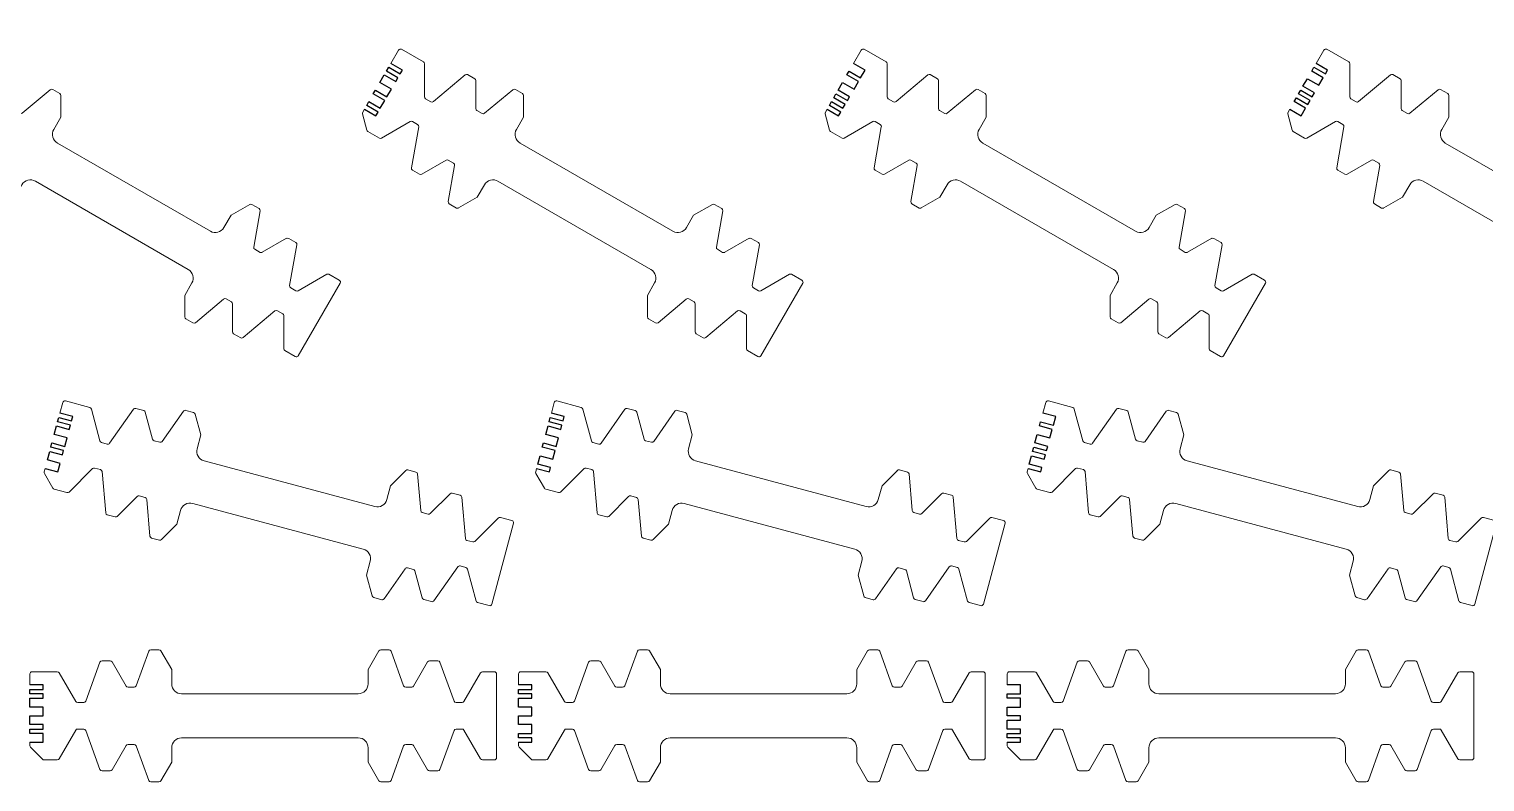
# Model space of a CAD drawing. Header units: millimetres. Extents: x -10 to 1112, y -3314 to 0.
# Drawn here: x 554.2 to 884.6, y -609.5 to -438.5 of the extents above; entities that cross this region are included whole.
import ezdxf

# ---------------------------------------------------------------- set-up
doc = ezdxf.new("R2010")
doc.units = ezdxf.units.MM
doc.layers.get('0').update_dxf_attribs({"lineweight": 25, "true_color": 0xffffff})
for name, color, linetype, lineweight, true_color in [('High_Quality', 5, 'Continuous', 25, 0x0000ff), ('Medium_Quality', 4, 'Continuous', 25, 0x00ffff), ('Normal_Quality', 3, 'Continuous', 25, 0x00ff00)]:
    doc.layers.add(name, color=color, linetype=linetype, lineweight=lineweight, true_color=true_color)

# ---------------------------------------------------------------- blocks, each defined once
blk = doc.blocks.new('CTLG_UTUT_45')
at = {"layer": 'High_Quality'}
for p, q in [((0, 0), (0, -3)), ((2, -3), (2, 0)), ((2, 0), (3, 0)), ((3, 0), (3, -3)), ((4, -3), (4, 0)), ((4, 0), (5, 0)), ((5, 0), (5, -3)), ((7, -3), (7, 0)), ((7, 0), (9, 0)), ((9, 0), (9, -3)), ((10, -3), (10, 0)), ((10, 0), (11, 0)), ((11, 0), (11, -3)), ((12, -3), (12, 0)), ((0, -3), (2, -3)), ((3, -3), (4, -3)), ((5, -3), (7, -3)), ((9, -3), (10, -3)), ((11, -3), (12, -3))]:
    blk.add_line(p, q, dxfattribs=at)
at = {"layer": 'High_Quality', "color": 5, "linetype": 'Continuous', "lineweight": 13, "true_color": 0x0000ff}
for p, q in [((1, -34.41), (0.99, -74.48)), ((11, -34.41), (11.01, -74.48))]:
    blk.add_line(p, q, dxfattribs=at)
for centre, start, end in [((-1.25, -34.41), 359.9865, 90), ((13.25, -34.41), 90, 180.0135), ((-1.26, -74.48), 270, 359.9865), ((13.26, -74.48), 180.0135, 270)]:
    blk.add_arc(centre, 2.25, start, end, dxfattribs=at)
at = {"layer": 'Medium_Quality', "color": 4, "linetype": 'Continuous', "lineweight": 13, "true_color": 0x00ffff}
for p, q in [((-3.75, -6.64), (2.75, -10.4)), ((15.75, -6.64), (9.25, -10.4)), ((-6.25, -18.64), (-0.75, -21.82)), ((18.25, -18.64), (12.75, -21.82)), ((-8.75, -29.7), (-4.5, -32.16)), ((20.75, -29.7), (16.5, -32.16)), ((-4.5, -32.16), (-1.25, -32.16)), ((16.5, -32.16), (13.25, -32.16)), ((-8.75, -79.19), (-4.5, -76.73)), ((-4.5, -76.73), (-1.26, -76.73)), ((16.5, -76.73), (13.26, -76.73)), ((20.75, -79.19), (16.5, -76.73)), ((-6.25, -90.24), (-0.75, -87.07)), ((18.25, -90.24), (12.75, -87.07)), ((-3.75, -102.24), (2.75, -98.49)), ((15.75, -102.24), (9.25, -98.49))]:
    blk.add_line(p, q, dxfattribs=at)
at = {"layer": 'Normal_Quality', "color": 3, "lineweight": 13, "true_color": 0x00ff00}
for p, q in [((12, 0), (15.5, 0)), ((-3.85, -2.85), (-1.15, -0.15)), ((-0.79, 0), (0, 0))]:
    blk.add_line(p, q, dxfattribs=at)
at = {"layer": 'Normal_Quality', "color": 3, "linetype": 'Continuous', "lineweight": 13, "true_color": 0x00ff00}
for p, q in [((-4, -3.21), (-4, -6.21)), ((16, -0.5), (16, -6.21)), ((2.67, -12.66), (-6.17, -15.88)), ((3, -10.83), (3, -12.19)), ((9, -10.83), (9, -12.19)), ((9.33, -12.66), (18.17, -15.88)), ((-6.5, -16.35), (-6.5, -18.21)), ((18.5, -16.35), (18.5, -18.21)), ((-0.5, -22.25), (-0.5, -23.61)), ((12.5, -22.25), (12.5, -23.61)), ((-0.83, -24.08), (-8.67, -26.94)), ((12.83, -24.08), (20.67, -26.94)), ((-9, -27.41), (-9, -29.27)), ((21, -27.41), (21, -29.27)), ((-9, -81.48), (-9, -79.62)), ((-0.83, -84.8), (-8.67, -81.95)), ((12.83, -84.8), (20.67, -81.95)), ((21, -81.48), (21, -79.62)), ((-0.5, -86.64), (-0.5, -85.27)), ((12.5, -86.64), (12.5, -85.27)), ((-6.5, -92.54), (-6.5, -90.68)), ((18.5, -92.54), (18.5, -90.68)), ((2.67, -96.23), (-6.17, -93.01)), ((9.33, -96.23), (18.17, -93.01)), ((3, -98.06), (3, -96.7)), ((9, -98.06), (9, -96.7)), ((-4, -105.39), (-4, -102.68)), ((16, -105.39), (16, -102.68)), ((15.5, -105.89), (-3.5, -105.89))]:
    blk.add_line(p, q, dxfattribs=at)
at = {"layer": 'Normal_Quality', "color": 3, "lineweight": 13, "true_color": 0x00ff00}
for centre, start, end in [((-3.5, -3.21), 135, 180), ((-0.79, -0.5), 90, 135), ((15.5, -0.5), 0, 90)]:
    blk.add_arc(centre, 0.5, start, end, dxfattribs=at)
at = {"layer": 'Normal_Quality', "color": 3, "linetype": 'Continuous', "lineweight": 13, "true_color": 0x00ff00}
for centre, start, end in [((-3.5, -6.21), 180, 240), ((15.5, -6.21), 300, 0), ((2.5, -12.19), 290, 0), ((2.5, -10.83), 0, 60), ((9.5, -10.83), 120, 180), ((9.5, -12.19), 180, 250), ((-6, -16.35), 110, 180), ((18, -16.35), 0, 70), ((-6, -18.21), 180, 240), ((18, -18.21), 300, 0), ((-1, -22.25), 0, 60), ((13, -22.25), 120, 180), ((-1, -23.61), 290, 0), ((13, -23.61), 180, 250), ((-8.5, -27.41), 110, 180), ((-8.5, -29.27), 180, 240), ((20.5, -27.41), 0, 70), ((20.5, -29.27), 300, 0), ((-8.5, -79.62), 120, 180), ((20.5, -79.62), 0, 60), ((-8.5, -81.48), 180, 250), ((20.5, -81.48), 290, 0), ((-1, -85.27), 0, 70), ((13, -85.27), 110, 180), ((-1, -86.64), 300, 0), ((13, -86.64), 180, 240), ((-6, -90.68), 120, 180), ((18, -90.68), 0, 60), ((-6, -92.54), 180, 250), ((18, -92.54), 290, 0), ((2.5, -96.7), 0, 70), ((2.5, -98.06), 300, 0), ((9.5, -96.7), 110, 180), ((9.5, -98.06), 180, 240), ((-3.5, -102.68), 120, 180), ((15.5, -102.68), 0, 60), ((-3.5, -105.39), 180, 270), ((15.5, -105.39), 270, 0)]:
    blk.add_arc(centre, 0.5, start, end, dxfattribs=at)
blk = doc.blocks.new('CTLG_UTUT_46')
at = {"layer": 'High_Quality'}
for p, q in [((0, 0), (0, -3)), ((1, -3), (1, 0)), ((1, 0), (2, 0)), ((2, 0), (2, -3)), ((4, -3), (4, 0)), ((4, 0), (5, 0)), ((5, 0), (5, -3)), ((7, -3), (7, 0)), ((7, 0), (9, 0)), ((9, 0), (9, -3)), ((10, -3), (10, 0)), ((10, 0), (11, 0)), ((11, 0), (11, -3)), ((12, -3), (12, 0)), ((0, -3), (1, -3)), ((2, -3), (4, -3)), ((5, -3), (7, -3)), ((9, -3), (10, -3)), ((11, -3), (12, -3))]:
    blk.add_line(p, q, dxfattribs=at)
at = {"layer": 'High_Quality', "color": 5, "linetype": 'Continuous', "lineweight": 13, "true_color": 0x0000ff}
for p, q in [((1, -34.41), (0.99, -74.48)), ((11, -34.41), (11.01, -74.48))]:
    blk.add_line(p, q, dxfattribs=at)
for centre, start, end in [((-1.25, -34.41), 359.9865, 90), ((13.25, -34.41), 90, 180.0135), ((-1.26, -74.48), 270, 359.9865), ((13.26, -74.48), 180.0135, 270)]:
    blk.add_arc(centre, 2.25, start, end, dxfattribs=at)
at = {"layer": 'Medium_Quality', "color": 4, "linetype": 'Continuous', "lineweight": 13, "true_color": 0x00ffff}
for p, q in [((-3.75, -6.64), (2.75, -10.4)), ((15.75, -6.64), (9.25, -10.4)), ((-6.25, -18.64), (-0.75, -21.82)), ((18.25, -18.64), (12.75, -21.82)), ((-8.75, -29.7), (-4.5, -32.16)), ((20.75, -29.7), (16.5, -32.16)), ((-4.5, -32.16), (-1.25, -32.16)), ((16.5, -32.16), (13.25, -32.16)), ((-8.75, -79.19), (-4.5, -76.73)), ((-4.5, -76.73), (-1.26, -76.73)), ((16.5, -76.73), (13.26, -76.73)), ((20.75, -79.19), (16.5, -76.73)), ((-6.25, -90.24), (-0.75, -87.07)), ((18.25, -90.24), (12.75, -87.07)), ((-3.75, -102.24), (2.75, -98.49)), ((15.75, -102.24), (9.25, -98.49))]:
    blk.add_line(p, q, dxfattribs=at)
at = {"layer": 'Normal_Quality', "color": 3, "lineweight": 13, "true_color": 0x00ff00}
for p, q in [((12, 0), (15.5, 0)), ((-3.85, -2.85), (-1.15, -0.15)), ((-0.79, 0), (0, 0))]:
    blk.add_line(p, q, dxfattribs=at)
at = {"layer": 'Normal_Quality', "color": 3, "linetype": 'Continuous', "lineweight": 13, "true_color": 0x00ff00}
for p, q in [((-4, -3.21), (-4, -6.21)), ((16, -0.5), (16, -6.21)), ((2.67, -12.66), (-6.17, -15.88)), ((3, -10.83), (3, -12.19)), ((9, -10.83), (9, -12.19)), ((9.33, -12.66), (18.17, -15.88)), ((-6.5, -16.35), (-6.5, -18.21)), ((18.5, -16.35), (18.5, -18.21)), ((-0.5, -22.25), (-0.5, -23.61)), ((12.5, -22.25), (12.5, -23.61)), ((-0.83, -24.08), (-8.67, -26.94)), ((12.83, -24.08), (20.67, -26.94)), ((-9, -27.41), (-9, -29.27)), ((21, -27.41), (21, -29.27)), ((-9, -81.48), (-9, -79.62)), ((-0.83, -84.8), (-8.67, -81.95)), ((12.83, -84.8), (20.67, -81.95)), ((21, -81.48), (21, -79.62)), ((-0.5, -86.64), (-0.5, -85.27)), ((12.5, -86.64), (12.5, -85.27)), ((-6.5, -92.54), (-6.5, -90.68)), ((18.5, -92.54), (18.5, -90.68)), ((2.67, -96.23), (-6.17, -93.01)), ((9.33, -96.23), (18.17, -93.01)), ((3, -98.06), (3, -96.7)), ((9, -98.06), (9, -96.7)), ((-4, -105.39), (-4, -102.68)), ((16, -105.39), (16, -102.68)), ((15.5, -105.89), (-3.5, -105.89))]:
    blk.add_line(p, q, dxfattribs=at)
at = {"layer": 'Normal_Quality', "color": 3, "lineweight": 13, "true_color": 0x00ff00}
for centre, start, end in [((-3.5, -3.21), 135, 180), ((-0.79, -0.5), 90, 135), ((15.5, -0.5), 0, 90)]:
    blk.add_arc(centre, 0.5, start, end, dxfattribs=at)
at = {"layer": 'Normal_Quality', "color": 3, "linetype": 'Continuous', "lineweight": 13, "true_color": 0x00ff00}
for centre, start, end in [((-3.5, -6.21), 180, 240), ((15.5, -6.21), 300, 0), ((2.5, -12.19), 290, 0), ((2.5, -10.83), 0, 60), ((9.5, -10.83), 120, 180), ((9.5, -12.19), 180, 250), ((-6, -16.35), 110, 180), ((18, -16.35), 0, 70), ((-6, -18.21), 180, 240), ((18, -18.21), 300, 0), ((-1, -22.25), 0, 60), ((13, -22.25), 120, 180), ((-1, -23.61), 290, 0), ((13, -23.61), 180, 250), ((-8.5, -27.41), 110, 180), ((-8.5, -29.27), 180, 240), ((20.5, -27.41), 0, 70), ((20.5, -29.27), 300, 0), ((-8.5, -79.62), 120, 180), ((20.5, -79.62), 0, 60), ((-8.5, -81.48), 180, 250), ((20.5, -81.48), 290, 0), ((-1, -85.27), 0, 70), ((13, -85.27), 110, 180), ((-1, -86.64), 300, 0), ((13, -86.64), 180, 240), ((-6, -90.68), 120, 180), ((18, -90.68), 0, 60), ((-6, -92.54), 180, 250), ((18, -92.54), 290, 0), ((2.5, -96.7), 0, 70), ((2.5, -98.06), 300, 0), ((9.5, -96.7), 110, 180), ((9.5, -98.06), 180, 240), ((-3.5, -102.68), 120, 180), ((15.5, -102.68), 0, 60), ((-3.5, -105.39), 180, 270), ((15.5, -105.39), 270, 0)]:
    blk.add_arc(centre, 0.5, start, end, dxfattribs=at)
blk = doc.blocks.new('CTLG_UTUT_47')
at = {"layer": 'High_Quality'}
for p, q in [((0, 0), (0, -3)), ((1, -3), (1, 0)), ((1, 0), (2, 0)), ((2, 0), (2, -3)), ((3, -3), (3, 0)), ((3, 0), (4, 0)), ((4, 0), (4, -3)), ((5, -3), (5, 0)), ((5, 0), (7, 0)), ((7, 0), (7, -3)), ((9, -3), (9, 0)), ((9, 0), (10, 0)), ((10, 0), (10, -3)), ((12, -3), (12, 0)), ((0, -3), (1, -3)), ((2, -3), (3, -3)), ((4, -3), (5, -3)), ((7, -3), (9, -3)), ((10, -3), (12, -3))]:
    blk.add_line(p, q, dxfattribs=at)
at = {"layer": 'High_Quality', "color": 5, "linetype": 'Continuous', "lineweight": 13, "true_color": 0x0000ff}
for p, q in [((1, -34.41), (0.99, -74.48)), ((11, -34.41), (11.01, -74.48))]:
    blk.add_line(p, q, dxfattribs=at)
for centre, start, end in [((-1.25, -34.41), 359.9865, 90), ((13.25, -34.41), 90, 180.0135), ((-1.26, -74.48), 270, 359.9865), ((13.26, -74.48), 180.0135, 270)]:
    blk.add_arc(centre, 2.25, start, end, dxfattribs=at)
at = {"layer": 'Medium_Quality', "color": 4, "linetype": 'Continuous', "lineweight": 13, "true_color": 0x00ffff}
for p, q in [((-3.75, -6.64), (2.75, -10.4)), ((15.75, -6.64), (9.25, -10.4)), ((-6.25, -18.64), (-0.75, -21.82)), ((18.25, -18.64), (12.75, -21.82)), ((-8.75, -29.7), (-4.5, -32.16)), ((20.75, -29.7), (16.5, -32.16)), ((-4.5, -32.16), (-1.25, -32.16)), ((16.5, -32.16), (13.25, -32.16)), ((-8.75, -79.19), (-4.5, -76.73)), ((-4.5, -76.73), (-1.26, -76.73)), ((16.5, -76.73), (13.26, -76.73)), ((20.75, -79.19), (16.5, -76.73)), ((-6.25, -90.24), (-0.75, -87.07)), ((18.25, -90.24), (12.75, -87.07)), ((-3.75, -102.24), (2.75, -98.49)), ((15.75, -102.24), (9.25, -98.49))]:
    blk.add_line(p, q, dxfattribs=at)
at = {"layer": 'Normal_Quality', "color": 3, "lineweight": 13, "true_color": 0x00ff00}
for p, q in [((12, 0), (15.5, 0)), ((-3.85, -2.85), (-1.15, -0.15)), ((-0.79, 0), (0, 0))]:
    blk.add_line(p, q, dxfattribs=at)
at = {"layer": 'Normal_Quality', "color": 3, "linetype": 'Continuous', "lineweight": 13, "true_color": 0x00ff00}
for p, q in [((-4, -3.21), (-4, -6.21)), ((16, -0.5), (16, -6.21)), ((2.67, -12.66), (-6.17, -15.88)), ((3, -10.83), (3, -12.19)), ((9, -10.83), (9, -12.19)), ((9.33, -12.66), (18.17, -15.88)), ((-6.5, -16.35), (-6.5, -18.21)), ((18.5, -16.35), (18.5, -18.21)), ((-0.5, -22.25), (-0.5, -23.61)), ((12.5, -22.25), (12.5, -23.61)), ((-0.83, -24.08), (-8.67, -26.94)), ((12.83, -24.08), (20.67, -26.94)), ((-9, -27.41), (-9, -29.27)), ((21, -27.41), (21, -29.27)), ((-9, -81.48), (-9, -79.62)), ((-0.83, -84.8), (-8.67, -81.95)), ((12.83, -84.8), (20.67, -81.95)), ((21, -81.48), (21, -79.62)), ((-0.5, -86.64), (-0.5, -85.27)), ((12.5, -86.64), (12.5, -85.27)), ((-6.5, -92.54), (-6.5, -90.68)), ((18.5, -92.54), (18.5, -90.68)), ((2.67, -96.23), (-6.17, -93.01)), ((9.33, -96.23), (18.17, -93.01)), ((3, -98.06), (3, -96.7)), ((9, -98.06), (9, -96.7)), ((-4, -105.39), (-4, -102.68)), ((16, -105.39), (16, -102.68)), ((15.5, -105.89), (-3.5, -105.89))]:
    blk.add_line(p, q, dxfattribs=at)
at = {"layer": 'Normal_Quality', "color": 3, "lineweight": 13, "true_color": 0x00ff00}
for centre, start, end in [((-3.5, -3.21), 135, 180), ((-0.79, -0.5), 90, 135), ((15.5, -0.5), 0, 90)]:
    blk.add_arc(centre, 0.5, start, end, dxfattribs=at)
at = {"layer": 'Normal_Quality', "color": 3, "linetype": 'Continuous', "lineweight": 13, "true_color": 0x00ff00}
for centre, start, end in [((-3.5, -6.21), 180, 240), ((15.5, -6.21), 300, 0), ((2.5, -12.19), 290, 0), ((2.5, -10.83), 0, 60), ((9.5, -10.83), 120, 180), ((9.5, -12.19), 180, 250), ((-6, -16.35), 110, 180), ((18, -16.35), 0, 70), ((-6, -18.21), 180, 240), ((18, -18.21), 300, 0), ((-1, -22.25), 0, 60), ((13, -22.25), 120, 180), ((-1, -23.61), 290, 0), ((13, -23.61), 180, 250), ((-8.5, -27.41), 110, 180), ((-8.5, -29.27), 180, 240), ((20.5, -27.41), 0, 70), ((20.5, -29.27), 300, 0), ((-8.5, -79.62), 120, 180), ((20.5, -79.62), 0, 60), ((-8.5, -81.48), 180, 250), ((20.5, -81.48), 290, 0), ((-1, -85.27), 0, 70), ((13, -85.27), 110, 180), ((-1, -86.64), 300, 0), ((13, -86.64), 180, 240), ((-6, -90.68), 120, 180), ((18, -90.68), 0, 60), ((-6, -92.54), 180, 250), ((18, -92.54), 290, 0), ((2.5, -96.7), 0, 70), ((2.5, -98.06), 300, 0), ((9.5, -96.7), 110, 180), ((9.5, -98.06), 180, 240), ((-3.5, -102.68), 120, 180), ((15.5, -102.68), 0, 60), ((-3.5, -105.39), 180, 270), ((15.5, -105.39), 270, 0)]:
    blk.add_arc(centre, 0.5, start, end, dxfattribs=at)
blk = doc.blocks.new('CTLG_UTUT_48')
at = {"layer": 'High_Quality'}
for p, q in [((0, 0), (0, -3)), ((2, -3), (2, 0)), ((2, 0), (3, 0)), ((3, 0), (3, -3)), ((4, -3), (4, 0)), ((4, 0), (5, 0)), ((5, 0), (5, -3)), ((6, -3), (6, 0)), ((6, 0), (8, 0)), ((8, 0), (8, -3)), ((10, -3), (10, 0)), ((10, 0), (11, 0)), ((11, 0), (11, -3)), ((12, -3), (12, 0)), ((0, -3), (2, -3)), ((3, -3), (4, -3)), ((5, -3), (6, -3)), ((8, -3), (10, -3)), ((11, -3), (12, -3))]:
    blk.add_line(p, q, dxfattribs=at)
at = {"layer": 'High_Quality', "color": 5, "linetype": 'Continuous', "lineweight": 13, "true_color": 0x0000ff}
for p, q in [((1, -34.41), (0.99, -74.48)), ((11, -34.41), (11.01, -74.48))]:
    blk.add_line(p, q, dxfattribs=at)
for centre, start, end in [((-1.25, -34.41), 359.9865, 90), ((13.25, -34.41), 90, 180.0135), ((-1.26, -74.48), 270, 359.9865), ((13.26, -74.48), 180.0135, 270)]:
    blk.add_arc(centre, 2.25, start, end, dxfattribs=at)
at = {"layer": 'Medium_Quality', "color": 4, "linetype": 'Continuous', "lineweight": 13, "true_color": 0x00ffff}
for p, q in [((-3.75, -6.64), (2.75, -10.4)), ((15.75, -6.64), (9.25, -10.4)), ((-6.25, -18.64), (-0.75, -21.82)), ((18.25, -18.64), (12.75, -21.82)), ((-8.75, -29.7), (-4.5, -32.16)), ((20.75, -29.7), (16.5, -32.16)), ((-4.5, -32.16), (-1.25, -32.16)), ((16.5, -32.16), (13.25, -32.16)), ((-8.75, -79.19), (-4.5, -76.73)), ((-4.5, -76.73), (-1.26, -76.73)), ((16.5, -76.73), (13.26, -76.73)), ((20.75, -79.19), (16.5, -76.73)), ((-6.25, -90.24), (-0.75, -87.07)), ((18.25, -90.24), (12.75, -87.07)), ((-3.75, -102.24), (2.75, -98.49)), ((15.75, -102.24), (9.25, -98.49))]:
    blk.add_line(p, q, dxfattribs=at)
at = {"layer": 'Normal_Quality', "color": 3, "lineweight": 13, "true_color": 0x00ff00}
for p, q in [((12, 0), (15.5, 0)), ((-3.85, -2.85), (-1.15, -0.15)), ((-0.79, 0), (0, 0))]:
    blk.add_line(p, q, dxfattribs=at)
at = {"layer": 'Normal_Quality', "color": 3, "linetype": 'Continuous', "lineweight": 13, "true_color": 0x00ff00}
for p, q in [((-4, -3.21), (-4, -6.21)), ((16, -0.5), (16, -6.21)), ((2.67, -12.66), (-6.17, -15.88)), ((3, -10.83), (3, -12.19)), ((9, -10.83), (9, -12.19)), ((9.33, -12.66), (18.17, -15.88)), ((-6.5, -16.35), (-6.5, -18.21)), ((18.5, -16.35), (18.5, -18.21)), ((-0.5, -22.25), (-0.5, -23.61)), ((12.5, -22.25), (12.5, -23.61)), ((-0.83, -24.08), (-8.67, -26.94)), ((12.83, -24.08), (20.67, -26.94)), ((-9, -27.41), (-9, -29.27)), ((21, -27.41), (21, -29.27)), ((-9, -81.48), (-9, -79.62)), ((-0.83, -84.8), (-8.67, -81.95)), ((12.83, -84.8), (20.67, -81.95)), ((21, -81.48), (21, -79.62)), ((-0.5, -86.64), (-0.5, -85.27)), ((12.5, -86.64), (12.5, -85.27)), ((-6.5, -92.54), (-6.5, -90.68)), ((18.5, -92.54), (18.5, -90.68)), ((2.67, -96.23), (-6.17, -93.01)), ((9.33, -96.23), (18.17, -93.01)), ((3, -98.06), (3, -96.7)), ((9, -98.06), (9, -96.7)), ((-4, -105.39), (-4, -102.68)), ((16, -105.39), (16, -102.68)), ((15.5, -105.89), (-3.5, -105.89))]:
    blk.add_line(p, q, dxfattribs=at)
at = {"layer": 'Normal_Quality', "color": 3, "lineweight": 13, "true_color": 0x00ff00}
for centre, start, end in [((-3.5, -3.21), 135, 180), ((-0.79, -0.5), 90, 135), ((15.5, -0.5), 0, 90)]:
    blk.add_arc(centre, 0.5, start, end, dxfattribs=at)
at = {"layer": 'Normal_Quality', "color": 3, "linetype": 'Continuous', "lineweight": 13, "true_color": 0x00ff00}
for centre, start, end in [((-3.5, -6.21), 180, 240), ((15.5, -6.21), 300, 0), ((2.5, -12.19), 290, 0), ((2.5, -10.83), 0, 60), ((9.5, -10.83), 120, 180), ((9.5, -12.19), 180, 250), ((-6, -16.35), 110, 180), ((18, -16.35), 0, 70), ((-6, -18.21), 180, 240), ((18, -18.21), 300, 0), ((-1, -22.25), 0, 60), ((13, -22.25), 120, 180), ((-1, -23.61), 290, 0), ((13, -23.61), 180, 250), ((-8.5, -27.41), 110, 180), ((-8.5, -29.27), 180, 240), ((20.5, -27.41), 0, 70), ((20.5, -29.27), 300, 0), ((-8.5, -79.62), 120, 180), ((20.5, -79.62), 0, 60), ((-8.5, -81.48), 180, 250), ((20.5, -81.48), 290, 0), ((-1, -85.27), 0, 70), ((13, -85.27), 110, 180), ((-1, -86.64), 300, 0), ((13, -86.64), 180, 240), ((-6, -90.68), 120, 180), ((18, -90.68), 0, 60), ((-6, -92.54), 180, 250), ((18, -92.54), 290, 0), ((2.5, -96.7), 0, 70), ((2.5, -98.06), 300, 0), ((9.5, -96.7), 110, 180), ((9.5, -98.06), 180, 240), ((-3.5, -102.68), 120, 180), ((15.5, -102.68), 0, 60), ((-3.5, -105.39), 180, 270), ((15.5, -105.39), 270, 0)]:
    blk.add_arc(centre, 0.5, start, end, dxfattribs=at)
blk = doc.blocks.new('CTLG_UTUT_55')
at = {"layer": 'High_Quality'}
for p, q in [((0, 0), (0, -3)), ((2, -3), (2, 0)), ((2, 0), (4, 0)), ((4, 0), (4, -3)), ((5, -3), (5, 0)), ((5, 0), (6, 0)), ((6, 0), (6, -3)), ((8, -3), (8, 0)), ((8, 0), (10, 0)), ((10, 0), (10, -3)), ((11, -3), (11, 0)), ((11, 0), (12, 0)), ((12, 0), (12, -3)), ((13, -3), (13, 0)), ((0, -3), (2, -3)), ((4, -3), (5, -3)), ((6, -3), (8, -3)), ((10, -3), (11, -3)), ((12, -3), (13, -3))]:
    blk.add_line(p, q, dxfattribs=at)
at = {"layer": 'High_Quality', "color": 5, "linetype": 'Continuous', "lineweight": 13, "true_color": 0x0000ff}
for p, q in [((1, -34.41), (0.99, -74.48)), ((11, -34.41), (11.01, -74.48))]:
    blk.add_line(p, q, dxfattribs=at)
for centre, start, end in [((-1.25, -34.41), 359.9865, 90), ((13.25, -34.41), 90, 180.0135), ((-1.26, -74.48), 270, 359.9865), ((13.26, -74.48), 180.0135, 270)]:
    blk.add_arc(centre, 2.25, start, end, dxfattribs=at)
at = {"layer": 'Medium_Quality', "color": 4, "linetype": 'Continuous', "lineweight": 13, "true_color": 0x00ffff}
for p, q in [((-3.75, -6.64), (2.75, -10.4)), ((15.75, -6.64), (9.25, -10.4)), ((-6.25, -18.64), (-0.75, -21.82)), ((18.25, -18.64), (12.75, -21.82)), ((-8.75, -29.7), (-4.5, -32.16)), ((20.75, -29.7), (16.5, -32.16)), ((-4.5, -32.16), (-1.25, -32.16)), ((16.5, -32.16), (13.25, -32.16)), ((-8.75, -79.19), (-4.5, -76.73)), ((-4.5, -76.73), (-1.26, -76.73)), ((16.5, -76.73), (13.26, -76.73)), ((20.75, -79.19), (16.5, -76.73)), ((-6.25, -90.24), (-0.75, -87.07)), ((18.25, -90.24), (12.75, -87.07)), ((-3.75, -102.24), (2.75, -98.49)), ((15.75, -102.24), (9.25, -98.49))]:
    blk.add_line(p, q, dxfattribs=at)
at = {"layer": 'Normal_Quality', "color": 3, "lineweight": 13, "true_color": 0x00ff00}
for p, q in [((13, 0), (15.5, 0)), ((-3.85, -2.85), (-1.15, -0.15)), ((-0.79, 0), (0, 0))]:
    blk.add_line(p, q, dxfattribs=at)
at = {"layer": 'Normal_Quality', "color": 3, "linetype": 'Continuous', "lineweight": 13, "true_color": 0x00ff00}
for p, q in [((-4, -3.21), (-4, -6.21)), ((16, -0.5), (16, -6.21)), ((2.67, -12.66), (-6.17, -15.88)), ((3, -10.83), (3, -12.19)), ((9, -10.83), (9, -12.19)), ((9.33, -12.66), (18.17, -15.88)), ((-6.5, -16.35), (-6.5, -18.21)), ((18.5, -16.35), (18.5, -18.21)), ((-0.5, -22.25), (-0.5, -23.61)), ((12.5, -22.25), (12.5, -23.61)), ((-0.83, -24.08), (-8.67, -26.94)), ((12.83, -24.08), (20.67, -26.94)), ((-9, -27.41), (-9, -29.27)), ((21, -27.41), (21, -29.27)), ((-9, -81.48), (-9, -79.62)), ((-0.83, -84.8), (-8.67, -81.95)), ((12.83, -84.8), (20.67, -81.95)), ((21, -81.48), (21, -79.62)), ((-0.5, -86.64), (-0.5, -85.27)), ((12.5, -86.64), (12.5, -85.27)), ((-6.5, -92.54), (-6.5, -90.68)), ((18.5, -92.54), (18.5, -90.68)), ((2.67, -96.23), (-6.17, -93.01)), ((9.33, -96.23), (18.17, -93.01)), ((3, -98.06), (3, -96.7)), ((9, -98.06), (9, -96.7)), ((-4, -105.39), (-4, -102.68)), ((16, -105.39), (16, -102.68)), ((15.5, -105.89), (-3.5, -105.89))]:
    blk.add_line(p, q, dxfattribs=at)
at = {"layer": 'Normal_Quality', "color": 3, "lineweight": 13, "true_color": 0x00ff00}
for centre, start, end in [((-3.5, -3.21), 135, 180), ((-0.79, -0.5), 90, 135), ((15.5, -0.5), 0, 90)]:
    blk.add_arc(centre, 0.5, start, end, dxfattribs=at)
at = {"layer": 'Normal_Quality', "color": 3, "linetype": 'Continuous', "lineweight": 13, "true_color": 0x00ff00}
for centre, start, end in [((-3.5, -6.21), 180, 240), ((15.5, -6.21), 300, 0), ((2.5, -12.19), 290, 0), ((2.5, -10.83), 0, 60), ((9.5, -10.83), 120, 180), ((9.5, -12.19), 180, 250), ((-6, -16.35), 110, 180), ((18, -16.35), 0, 70), ((-6, -18.21), 180, 240), ((18, -18.21), 300, 0), ((-1, -22.25), 0, 60), ((13, -22.25), 120, 180), ((-1, -23.61), 290, 0), ((13, -23.61), 180, 250), ((-8.5, -27.41), 110, 180), ((-8.5, -29.27), 180, 240), ((20.5, -27.41), 0, 70), ((20.5, -29.27), 300, 0), ((-8.5, -79.62), 120, 180), ((20.5, -79.62), 0, 60), ((-8.5, -81.48), 180, 250), ((20.5, -81.48), 290, 0), ((-1, -85.27), 0, 70), ((13, -85.27), 110, 180), ((-1, -86.64), 300, 0), ((13, -86.64), 180, 240), ((-6, -90.68), 120, 180), ((18, -90.68), 0, 60), ((-6, -92.54), 180, 250), ((18, -92.54), 290, 0), ((2.5, -96.7), 0, 70), ((2.5, -98.06), 300, 0), ((9.5, -96.7), 110, 180), ((9.5, -98.06), 180, 240), ((-3.5, -102.68), 120, 180), ((15.5, -102.68), 0, 60), ((-3.5, -105.39), 180, 270), ((15.5, -105.39), 270, 0)]:
    blk.add_arc(centre, 0.5, start, end, dxfattribs=at)
blk = doc.blocks.new('CTLG_UTUT_56')
at = {"layer": 'High_Quality'}
for p, q in [((0, 0), (0, -3)), ((1, -3), (1, 0)), ((1, 0), (3, 0)), ((3, 0), (3, -3)), ((5, -3), (5, 0)), ((5, 0), (6, 0)), ((6, 0), (6, -3)), ((8, -3), (8, 0)), ((8, 0), (10, 0)), ((10, 0), (10, -3)), ((11, -3), (11, 0)), ((11, 0), (12, 0)), ((12, 0), (12, -3)), ((13, -3), (13, 0)), ((0, -3), (1, -3)), ((3, -3), (5, -3)), ((6, -3), (8, -3)), ((10, -3), (11, -3)), ((12, -3), (13, -3))]:
    blk.add_line(p, q, dxfattribs=at)
at = {"layer": 'High_Quality', "color": 5, "linetype": 'Continuous', "lineweight": 13, "true_color": 0x0000ff}
for p, q in [((1, -34.41), (0.99, -74.48)), ((11, -34.41), (11.01, -74.48))]:
    blk.add_line(p, q, dxfattribs=at)
for centre, start, end in [((-1.25, -34.41), 359.9865, 90), ((13.25, -34.41), 90, 180.0135), ((-1.26, -74.48), 270, 359.9865), ((13.26, -74.48), 180.0135, 270)]:
    blk.add_arc(centre, 2.25, start, end, dxfattribs=at)
at = {"layer": 'Medium_Quality', "color": 4, "linetype": 'Continuous', "lineweight": 13, "true_color": 0x00ffff}
for p, q in [((-3.75, -6.64), (2.75, -10.4)), ((15.75, -6.64), (9.25, -10.4)), ((-6.25, -18.64), (-0.75, -21.82)), ((18.25, -18.64), (12.75, -21.82)), ((-8.75, -29.7), (-4.5, -32.16)), ((20.75, -29.7), (16.5, -32.16)), ((-4.5, -32.16), (-1.25, -32.16)), ((16.5, -32.16), (13.25, -32.16)), ((-8.75, -79.19), (-4.5, -76.73)), ((-4.5, -76.73), (-1.26, -76.73)), ((16.5, -76.73), (13.26, -76.73)), ((20.75, -79.19), (16.5, -76.73)), ((-6.25, -90.24), (-0.75, -87.07)), ((18.25, -90.24), (12.75, -87.07)), ((-3.75, -102.24), (2.75, -98.49)), ((15.75, -102.24), (9.25, -98.49))]:
    blk.add_line(p, q, dxfattribs=at)
at = {"layer": 'Normal_Quality', "color": 3, "lineweight": 13, "true_color": 0x00ff00}
for p, q in [((13, 0), (15.5, 0)), ((-3.85, -2.85), (-1.15, -0.15)), ((-0.79, 0), (0, 0))]:
    blk.add_line(p, q, dxfattribs=at)
at = {"layer": 'Normal_Quality', "color": 3, "linetype": 'Continuous', "lineweight": 13, "true_color": 0x00ff00}
for p, q in [((-4, -3.21), (-4, -6.21)), ((16, -0.5), (16, -6.21)), ((2.67, -12.66), (-6.17, -15.88)), ((3, -10.83), (3, -12.19)), ((9, -10.83), (9, -12.19)), ((9.33, -12.66), (18.17, -15.88)), ((-6.5, -16.35), (-6.5, -18.21)), ((18.5, -16.35), (18.5, -18.21)), ((-0.5, -22.25), (-0.5, -23.61)), ((12.5, -22.25), (12.5, -23.61)), ((-0.83, -24.08), (-8.67, -26.94)), ((12.83, -24.08), (20.67, -26.94)), ((-9, -27.41), (-9, -29.27)), ((21, -27.41), (21, -29.27)), ((-9, -81.48), (-9, -79.62)), ((-0.83, -84.8), (-8.67, -81.95)), ((12.83, -84.8), (20.67, -81.95)), ((21, -81.48), (21, -79.62)), ((-0.5, -86.64), (-0.5, -85.27)), ((12.5, -86.64), (12.5, -85.27)), ((-6.5, -92.54), (-6.5, -90.68)), ((18.5, -92.54), (18.5, -90.68)), ((2.67, -96.23), (-6.17, -93.01)), ((9.33, -96.23), (18.17, -93.01)), ((3, -98.06), (3, -96.7)), ((9, -98.06), (9, -96.7)), ((-4, -105.39), (-4, -102.68)), ((16, -105.39), (16, -102.68)), ((15.5, -105.89), (-3.5, -105.89))]:
    blk.add_line(p, q, dxfattribs=at)
at = {"layer": 'Normal_Quality', "color": 3, "lineweight": 13, "true_color": 0x00ff00}
for centre, start, end in [((-3.5, -3.21), 135, 180), ((-0.79, -0.5), 90, 135), ((15.5, -0.5), 0, 90)]:
    blk.add_arc(centre, 0.5, start, end, dxfattribs=at)
at = {"layer": 'Normal_Quality', "color": 3, "linetype": 'Continuous', "lineweight": 13, "true_color": 0x00ff00}
for centre, start, end in [((-3.5, -6.21), 180, 240), ((15.5, -6.21), 300, 0), ((2.5, -12.19), 290, 0), ((2.5, -10.83), 0, 60), ((9.5, -10.83), 120, 180), ((9.5, -12.19), 180, 250), ((-6, -16.35), 110, 180), ((18, -16.35), 0, 70), ((-6, -18.21), 180, 240), ((18, -18.21), 300, 0), ((-1, -22.25), 0, 60), ((13, -22.25), 120, 180), ((-1, -23.61), 290, 0), ((13, -23.61), 180, 250), ((-8.5, -27.41), 110, 180), ((-8.5, -29.27), 180, 240), ((20.5, -27.41), 0, 70), ((20.5, -29.27), 300, 0), ((-8.5, -79.62), 120, 180), ((20.5, -79.62), 0, 60), ((-8.5, -81.48), 180, 250), ((20.5, -81.48), 290, 0), ((-1, -85.27), 0, 70), ((13, -85.27), 110, 180), ((-1, -86.64), 300, 0), ((13, -86.64), 180, 240), ((-6, -90.68), 120, 180), ((18, -90.68), 0, 60), ((-6, -92.54), 180, 250), ((18, -92.54), 290, 0), ((2.5, -96.7), 0, 70), ((2.5, -98.06), 300, 0), ((9.5, -96.7), 110, 180), ((9.5, -98.06), 180, 240), ((-3.5, -102.68), 120, 180), ((15.5, -102.68), 0, 60), ((-3.5, -105.39), 180, 270), ((15.5, -105.39), 270, 0)]:
    blk.add_arc(centre, 0.5, start, end, dxfattribs=at)
blk = doc.blocks.new('CTLG_UTUT_57')
at = {"layer": 'High_Quality'}
for p, q in [((0, 0), (0, -3)), ((1, -3), (1, 0)), ((1, 0), (3, 0)), ((3, 0), (3, -3)), ((4, -3), (4, 0)), ((4, 0), (5, 0)), ((5, 0), (5, -3)), ((6, -3), (6, 0)), ((6, 0), (8, 0)), ((8, 0), (8, -3)), ((10, -3), (10, 0)), ((10, 0), (11, 0)), ((11, 0), (11, -3)), ((13, -3), (13, 0)), ((0, -3), (1, -3)), ((3, -3), (4, -3)), ((5, -3), (6, -3)), ((8, -3), (10, -3)), ((11, -3), (13, -3))]:
    blk.add_line(p, q, dxfattribs=at)
at = {"layer": 'High_Quality', "color": 5, "linetype": 'Continuous', "lineweight": 13, "true_color": 0x0000ff}
for p, q in [((1, -34.41), (0.99, -74.48)), ((11, -34.41), (11.01, -74.48))]:
    blk.add_line(p, q, dxfattribs=at)
for centre, start, end in [((-1.25, -34.41), 359.9865, 90), ((13.25, -34.41), 90, 180.0135), ((-1.26, -74.48), 270, 359.9865), ((13.26, -74.48), 180.0135, 270)]:
    blk.add_arc(centre, 2.25, start, end, dxfattribs=at)
at = {"layer": 'Medium_Quality', "color": 4, "linetype": 'Continuous', "lineweight": 13, "true_color": 0x00ffff}
for p, q in [((-3.75, -6.64), (2.75, -10.4)), ((15.75, -6.64), (9.25, -10.4)), ((-6.25, -18.64), (-0.75, -21.82)), ((18.25, -18.64), (12.75, -21.82)), ((-8.75, -29.7), (-4.5, -32.16)), ((20.75, -29.7), (16.5, -32.16)), ((-4.5, -32.16), (-1.25, -32.16)), ((16.5, -32.16), (13.25, -32.16)), ((-8.75, -79.19), (-4.5, -76.73)), ((-4.5, -76.73), (-1.26, -76.73)), ((16.5, -76.73), (13.26, -76.73)), ((20.75, -79.19), (16.5, -76.73)), ((-6.25, -90.24), (-0.75, -87.07)), ((18.25, -90.24), (12.75, -87.07)), ((-3.75, -102.24), (2.75, -98.49)), ((15.75, -102.24), (9.25, -98.49))]:
    blk.add_line(p, q, dxfattribs=at)
at = {"layer": 'Normal_Quality', "color": 3, "lineweight": 13, "true_color": 0x00ff00}
for p, q in [((13, 0), (15.5, 0)), ((-3.85, -2.85), (-1.15, -0.15)), ((-0.79, 0), (0, 0))]:
    blk.add_line(p, q, dxfattribs=at)
at = {"layer": 'Normal_Quality', "color": 3, "linetype": 'Continuous', "lineweight": 13, "true_color": 0x00ff00}
for p, q in [((-4, -3.21), (-4, -6.21)), ((16, -0.5), (16, -6.21)), ((2.67, -12.66), (-6.17, -15.88)), ((3, -10.83), (3, -12.19)), ((9, -10.83), (9, -12.19)), ((9.33, -12.66), (18.17, -15.88)), ((-6.5, -16.35), (-6.5, -18.21)), ((18.5, -16.35), (18.5, -18.21)), ((-0.5, -22.25), (-0.5, -23.61)), ((12.5, -22.25), (12.5, -23.61)), ((-0.83, -24.08), (-8.67, -26.94)), ((12.83, -24.08), (20.67, -26.94)), ((-9, -27.41), (-9, -29.27)), ((21, -27.41), (21, -29.27)), ((-9, -81.48), (-9, -79.62)), ((-0.83, -84.8), (-8.67, -81.95)), ((12.83, -84.8), (20.67, -81.95)), ((21, -81.48), (21, -79.62)), ((-0.5, -86.64), (-0.5, -85.27)), ((12.5, -86.64), (12.5, -85.27)), ((-6.5, -92.54), (-6.5, -90.68)), ((18.5, -92.54), (18.5, -90.68)), ((2.67, -96.23), (-6.17, -93.01)), ((9.33, -96.23), (18.17, -93.01)), ((3, -98.06), (3, -96.7)), ((9, -98.06), (9, -96.7)), ((-4, -105.39), (-4, -102.68)), ((16, -105.39), (16, -102.68)), ((15.5, -105.89), (-3.5, -105.89))]:
    blk.add_line(p, q, dxfattribs=at)
at = {"layer": 'Normal_Quality', "color": 3, "lineweight": 13, "true_color": 0x00ff00}
for centre, start, end in [((-3.5, -3.21), 135, 180), ((-0.79, -0.5), 90, 135), ((15.5, -0.5), 0, 90)]:
    blk.add_arc(centre, 0.5, start, end, dxfattribs=at)
at = {"layer": 'Normal_Quality', "color": 3, "linetype": 'Continuous', "lineweight": 13, "true_color": 0x00ff00}
for centre, start, end in [((-3.5, -6.21), 180, 240), ((15.5, -6.21), 300, 0), ((2.5, -12.19), 290, 0), ((2.5, -10.83), 0, 60), ((9.5, -10.83), 120, 180), ((9.5, -12.19), 180, 250), ((-6, -16.35), 110, 180), ((18, -16.35), 0, 70), ((-6, -18.21), 180, 240), ((18, -18.21), 300, 0), ((-1, -22.25), 0, 60), ((13, -22.25), 120, 180), ((-1, -23.61), 290, 0), ((13, -23.61), 180, 250), ((-8.5, -27.41), 110, 180), ((-8.5, -29.27), 180, 240), ((20.5, -27.41), 0, 70), ((20.5, -29.27), 300, 0), ((-8.5, -79.62), 120, 180), ((20.5, -79.62), 0, 60), ((-8.5, -81.48), 180, 250), ((20.5, -81.48), 290, 0), ((-1, -85.27), 0, 70), ((13, -85.27), 110, 180), ((-1, -86.64), 300, 0), ((13, -86.64), 180, 240), ((-6, -90.68), 120, 180), ((18, -90.68), 0, 60), ((-6, -92.54), 180, 250), ((18, -92.54), 290, 0), ((2.5, -96.7), 0, 70), ((2.5, -98.06), 300, 0), ((9.5, -96.7), 110, 180), ((9.5, -98.06), 180, 240), ((-3.5, -102.68), 120, 180), ((15.5, -102.68), 0, 60), ((-3.5, -105.39), 180, 270), ((15.5, -105.39), 270, 0)]:
    blk.add_arc(centre, 0.5, start, end, dxfattribs=at)
blk = doc.blocks.new('CTLG_UTUT_65')
at = {"layer": 'High_Quality'}
for p, q in [((0, 0), (0, -3)), ((2, -3), (2, 0)), ((2, 0), (3, 0)), ((3, 0), (3, -3)), ((4, -3), (4, 0)), ((4, 0), (6, 0)), ((6, 0), (6, -3)), ((8, -3), (8, 0)), ((8, 0), (10, 0)), ((10, 0), (10, -3)), ((11, -3), (11, 0)), ((11, 0), (12, 0)), ((12, 0), (12, -3)), ((13, -3), (13, 0)), ((0, -3), (2, -3)), ((3, -3), (4, -3)), ((6, -3), (8, -3)), ((10, -3), (11, -3)), ((12, -3), (13, -3))]:
    blk.add_line(p, q, dxfattribs=at)
at = {"layer": 'High_Quality', "color": 5, "linetype": 'Continuous', "lineweight": 13, "true_color": 0x0000ff}
for p, q in [((1, -34.41), (0.99, -74.48)), ((11, -34.41), (11.01, -74.48))]:
    blk.add_line(p, q, dxfattribs=at)
for centre, start, end in [((-1.25, -34.41), 359.9865, 90), ((13.25, -34.41), 90, 180.0135), ((-1.26, -74.48), 270, 359.9865), ((13.26, -74.48), 180.0135, 270)]:
    blk.add_arc(centre, 2.25, start, end, dxfattribs=at)
at = {"layer": 'Medium_Quality', "color": 4, "linetype": 'Continuous', "lineweight": 13, "true_color": 0x00ffff}
for p, q in [((-3.75, -6.64), (2.75, -10.4)), ((15.75, -6.64), (9.25, -10.4)), ((-6.25, -18.64), (-0.75, -21.82)), ((18.25, -18.64), (12.75, -21.82)), ((-8.75, -29.7), (-4.5, -32.16)), ((20.75, -29.7), (16.5, -32.16)), ((-4.5, -32.16), (-1.25, -32.16)), ((16.5, -32.16), (13.25, -32.16)), ((-8.75, -79.19), (-4.5, -76.73)), ((-4.5, -76.73), (-1.26, -76.73)), ((16.5, -76.73), (13.26, -76.73)), ((20.75, -79.19), (16.5, -76.73)), ((-6.25, -90.24), (-0.75, -87.07)), ((18.25, -90.24), (12.75, -87.07)), ((-3.75, -102.24), (2.75, -98.49)), ((15.75, -102.24), (9.25, -98.49))]:
    blk.add_line(p, q, dxfattribs=at)
at = {"layer": 'Normal_Quality', "color": 3, "lineweight": 13, "true_color": 0x00ff00}
for p, q in [((13, 0), (15.5, 0)), ((-3.85, -2.85), (-1.15, -0.15)), ((-0.79, 0), (0, 0))]:
    blk.add_line(p, q, dxfattribs=at)
at = {"layer": 'Normal_Quality', "color": 3, "linetype": 'Continuous', "lineweight": 13, "true_color": 0x00ff00}
for p, q in [((-4, -3.21), (-4, -6.21)), ((16, -0.5), (16, -6.21)), ((2.67, -12.66), (-6.17, -15.88)), ((3, -10.83), (3, -12.19)), ((9, -10.83), (9, -12.19)), ((9.33, -12.66), (18.17, -15.88)), ((-6.5, -16.35), (-6.5, -18.21)), ((18.5, -16.35), (18.5, -18.21)), ((-0.5, -22.25), (-0.5, -23.61)), ((12.5, -22.25), (12.5, -23.61)), ((-0.83, -24.08), (-8.67, -26.94)), ((12.83, -24.08), (20.67, -26.94)), ((-9, -27.41), (-9, -29.27)), ((21, -27.41), (21, -29.27)), ((-9, -81.48), (-9, -79.62)), ((-0.83, -84.8), (-8.67, -81.95)), ((12.83, -84.8), (20.67, -81.95)), ((21, -81.48), (21, -79.62)), ((-0.5, -86.64), (-0.5, -85.27)), ((12.5, -86.64), (12.5, -85.27)), ((-6.5, -92.54), (-6.5, -90.68)), ((18.5, -92.54), (18.5, -90.68)), ((2.67, -96.23), (-6.17, -93.01)), ((9.33, -96.23), (18.17, -93.01)), ((3, -98.06), (3, -96.7)), ((9, -98.06), (9, -96.7)), ((-4, -105.39), (-4, -102.68)), ((16, -105.39), (16, -102.68)), ((15.5, -105.89), (-3.5, -105.89))]:
    blk.add_line(p, q, dxfattribs=at)
at = {"layer": 'Normal_Quality', "color": 3, "lineweight": 13, "true_color": 0x00ff00}
for centre, start, end in [((-3.5, -3.21), 135, 180), ((-0.79, -0.5), 90, 135), ((15.5, -0.5), 0, 90)]:
    blk.add_arc(centre, 0.5, start, end, dxfattribs=at)
at = {"layer": 'Normal_Quality', "color": 3, "linetype": 'Continuous', "lineweight": 13, "true_color": 0x00ff00}
for centre, start, end in [((-3.5, -6.21), 180, 240), ((15.5, -6.21), 300, 0), ((2.5, -12.19), 290, 0), ((2.5, -10.83), 0, 60), ((9.5, -10.83), 120, 180), ((9.5, -12.19), 180, 250), ((-6, -16.35), 110, 180), ((18, -16.35), 0, 70), ((-6, -18.21), 180, 240), ((18, -18.21), 300, 0), ((-1, -22.25), 0, 60), ((13, -22.25), 120, 180), ((-1, -23.61), 290, 0), ((13, -23.61), 180, 250), ((-8.5, -27.41), 110, 180), ((-8.5, -29.27), 180, 240), ((20.5, -27.41), 0, 70), ((20.5, -29.27), 300, 0), ((-8.5, -79.62), 120, 180), ((20.5, -79.62), 0, 60), ((-8.5, -81.48), 180, 250), ((20.5, -81.48), 290, 0), ((-1, -85.27), 0, 70), ((13, -85.27), 110, 180), ((-1, -86.64), 300, 0), ((13, -86.64), 180, 240), ((-6, -90.68), 120, 180), ((18, -90.68), 0, 60), ((-6, -92.54), 180, 250), ((18, -92.54), 290, 0), ((2.5, -96.7), 0, 70), ((2.5, -98.06), 300, 0), ((9.5, -96.7), 110, 180), ((9.5, -98.06), 180, 240), ((-3.5, -102.68), 120, 180), ((15.5, -102.68), 0, 60), ((-3.5, -105.39), 180, 270), ((15.5, -105.39), 270, 0)]:
    blk.add_arc(centre, 0.5, start, end, dxfattribs=at)
blk = doc.blocks.new('CTLG_UTUT_66')
at = {"layer": 'High_Quality'}
for p, q in [((0, 0), (0, -3)), ((1, -3), (1, 0)), ((1, 0), (2, 0)), ((2, 0), (2, -3)), ((4, -3), (4, 0)), ((4, 0), (6, 0)), ((6, 0), (6, -3)), ((8, -3), (8, 0)), ((8, 0), (10, 0)), ((10, 0), (10, -3)), ((11, -3), (11, 0)), ((11, 0), (12, 0)), ((12, 0), (12, -3)), ((13, -3), (13, 0)), ((0, -3), (1, -3)), ((2, -3), (4, -3)), ((6, -3), (8, -3)), ((10, -3), (11, -3)), ((12, -3), (13, -3))]:
    blk.add_line(p, q, dxfattribs=at)
at = {"layer": 'High_Quality', "color": 5, "linetype": 'Continuous', "lineweight": 13, "true_color": 0x0000ff}
for p, q in [((1, -34.41), (0.99, -74.48)), ((11, -34.41), (11.01, -74.48))]:
    blk.add_line(p, q, dxfattribs=at)
for centre, start, end in [((-1.25, -34.41), 359.9865, 90), ((13.25, -34.41), 90, 180.0135), ((-1.26, -74.48), 270, 359.9865), ((13.26, -74.48), 180.0135, 270)]:
    blk.add_arc(centre, 2.25, start, end, dxfattribs=at)
at = {"layer": 'Medium_Quality', "color": 4, "linetype": 'Continuous', "lineweight": 13, "true_color": 0x00ffff}
for p, q in [((-3.75, -6.64), (2.75, -10.4)), ((15.75, -6.64), (9.25, -10.4)), ((-6.25, -18.64), (-0.75, -21.82)), ((18.25, -18.64), (12.75, -21.82)), ((-8.75, -29.7), (-4.5, -32.16)), ((20.75, -29.7), (16.5, -32.16)), ((-4.5, -32.16), (-1.25, -32.16)), ((16.5, -32.16), (13.25, -32.16)), ((-8.75, -79.19), (-4.5, -76.73)), ((-4.5, -76.73), (-1.26, -76.73)), ((16.5, -76.73), (13.26, -76.73)), ((20.75, -79.19), (16.5, -76.73)), ((-6.25, -90.24), (-0.75, -87.07)), ((18.25, -90.24), (12.75, -87.07)), ((-3.75, -102.24), (2.75, -98.49)), ((15.75, -102.24), (9.25, -98.49))]:
    blk.add_line(p, q, dxfattribs=at)
at = {"layer": 'Normal_Quality', "color": 3, "lineweight": 13, "true_color": 0x00ff00}
for p, q in [((13, 0), (15.5, 0)), ((-3.85, -2.85), (-1.15, -0.15)), ((-0.79, 0), (0, 0))]:
    blk.add_line(p, q, dxfattribs=at)
at = {"layer": 'Normal_Quality', "color": 3, "linetype": 'Continuous', "lineweight": 13, "true_color": 0x00ff00}
for p, q in [((-4, -3.21), (-4, -6.21)), ((16, -0.5), (16, -6.21)), ((2.67, -12.66), (-6.17, -15.88)), ((3, -10.83), (3, -12.19)), ((9, -10.83), (9, -12.19)), ((9.33, -12.66), (18.17, -15.88)), ((-6.5, -16.35), (-6.5, -18.21)), ((18.5, -16.35), (18.5, -18.21)), ((-0.5, -22.25), (-0.5, -23.61)), ((12.5, -22.25), (12.5, -23.61)), ((-0.83, -24.08), (-8.67, -26.94)), ((12.83, -24.08), (20.67, -26.94)), ((-9, -27.41), (-9, -29.27)), ((21, -27.41), (21, -29.27)), ((-9, -81.48), (-9, -79.62)), ((-0.83, -84.8), (-8.67, -81.95)), ((12.83, -84.8), (20.67, -81.95)), ((21, -81.48), (21, -79.62)), ((-0.5, -86.64), (-0.5, -85.27)), ((12.5, -86.64), (12.5, -85.27)), ((-6.5, -92.54), (-6.5, -90.68)), ((18.5, -92.54), (18.5, -90.68)), ((2.67, -96.23), (-6.17, -93.01)), ((9.33, -96.23), (18.17, -93.01)), ((3, -98.06), (3, -96.7)), ((9, -98.06), (9, -96.7)), ((-4, -105.39), (-4, -102.68)), ((16, -105.39), (16, -102.68)), ((15.5, -105.89), (-3.5, -105.89))]:
    blk.add_line(p, q, dxfattribs=at)
at = {"layer": 'Normal_Quality', "color": 3, "lineweight": 13, "true_color": 0x00ff00}
for centre, start, end in [((-3.5, -3.21), 135, 180), ((-0.79, -0.5), 90, 135), ((15.5, -0.5), 0, 90)]:
    blk.add_arc(centre, 0.5, start, end, dxfattribs=at)
at = {"layer": 'Normal_Quality', "color": 3, "linetype": 'Continuous', "lineweight": 13, "true_color": 0x00ff00}
for centre, start, end in [((-3.5, -6.21), 180, 240), ((15.5, -6.21), 300, 0), ((2.5, -12.19), 290, 0), ((2.5, -10.83), 0, 60), ((9.5, -10.83), 120, 180), ((9.5, -12.19), 180, 250), ((-6, -16.35), 110, 180), ((18, -16.35), 0, 70), ((-6, -18.21), 180, 240), ((18, -18.21), 300, 0), ((-1, -22.25), 0, 60), ((13, -22.25), 120, 180), ((-1, -23.61), 290, 0), ((13, -23.61), 180, 250), ((-8.5, -27.41), 110, 180), ((-8.5, -29.27), 180, 240), ((20.5, -27.41), 0, 70), ((20.5, -29.27), 300, 0), ((-8.5, -79.62), 120, 180), ((20.5, -79.62), 0, 60), ((-8.5, -81.48), 180, 250), ((20.5, -81.48), 290, 0), ((-1, -85.27), 0, 70), ((13, -85.27), 110, 180), ((-1, -86.64), 300, 0), ((13, -86.64), 180, 240), ((-6, -90.68), 120, 180), ((18, -90.68), 0, 60), ((-6, -92.54), 180, 250), ((18, -92.54), 290, 0), ((2.5, -96.7), 0, 70), ((2.5, -98.06), 300, 0), ((9.5, -96.7), 110, 180), ((9.5, -98.06), 180, 240), ((-3.5, -102.68), 120, 180), ((15.5, -102.68), 0, 60), ((-3.5, -105.39), 180, 270), ((15.5, -105.39), 270, 0)]:
    blk.add_arc(centre, 0.5, start, end, dxfattribs=at)
blk = doc.blocks.new('CTLG_UTUT_67')
at = {"layer": 'High_Quality'}
for p, q in [((0, 0), (0, -3)), ((1, -3), (1, 0)), ((1, 0), (2, 0)), ((2, 0), (2, -3)), ((3, -3), (3, 0)), ((3, 0), (5, 0)), ((5, 0), (5, -3)), ((6, -3), (6, 0)), ((6, 0), (8, 0)), ((8, 0), (8, -3)), ((10, -3), (10, 0)), ((10, 0), (11, 0)), ((11, 0), (11, -3)), ((13, -3), (13, 0)), ((0, -3), (1, -3)), ((2, -3), (3, -3)), ((5, -3), (6, -3)), ((8, -3), (10, -3)), ((11, -3), (13, -3))]:
    blk.add_line(p, q, dxfattribs=at)
at = {"layer": 'High_Quality', "color": 5, "linetype": 'Continuous', "lineweight": 13, "true_color": 0x0000ff}
for p, q in [((1, -34.41), (0.99, -74.48)), ((11, -34.41), (11.01, -74.48))]:
    blk.add_line(p, q, dxfattribs=at)
for centre, start, end in [((-1.25, -34.41), 359.9865, 90), ((13.25, -34.41), 90, 180.0135), ((-1.26, -74.48), 270, 359.9865), ((13.26, -74.48), 180.0135, 270)]:
    blk.add_arc(centre, 2.25, start, end, dxfattribs=at)
at = {"layer": 'Medium_Quality', "color": 4, "linetype": 'Continuous', "lineweight": 13, "true_color": 0x00ffff}
for p, q in [((-3.75, -6.64), (2.75, -10.4)), ((15.75, -6.64), (9.25, -10.4)), ((-6.25, -18.64), (-0.75, -21.82)), ((18.25, -18.64), (12.75, -21.82)), ((-8.75, -29.7), (-4.5, -32.16)), ((20.75, -29.7), (16.5, -32.16)), ((-4.5, -32.16), (-1.25, -32.16)), ((16.5, -32.16), (13.25, -32.16)), ((-8.75, -79.19), (-4.5, -76.73)), ((-4.5, -76.73), (-1.26, -76.73)), ((16.5, -76.73), (13.26, -76.73)), ((20.75, -79.19), (16.5, -76.73)), ((-6.25, -90.24), (-0.75, -87.07)), ((18.25, -90.24), (12.75, -87.07)), ((-3.75, -102.24), (2.75, -98.49)), ((15.75, -102.24), (9.25, -98.49))]:
    blk.add_line(p, q, dxfattribs=at)
at = {"layer": 'Normal_Quality', "color": 3, "lineweight": 13, "true_color": 0x00ff00}
for p, q in [((13, 0), (15.5, 0)), ((-3.85, -2.85), (-1.15, -0.15)), ((-0.79, 0), (0, 0))]:
    blk.add_line(p, q, dxfattribs=at)
at = {"layer": 'Normal_Quality', "color": 3, "linetype": 'Continuous', "lineweight": 13, "true_color": 0x00ff00}
for p, q in [((-4, -3.21), (-4, -6.21)), ((16, -0.5), (16, -6.21)), ((2.67, -12.66), (-6.17, -15.88)), ((3, -10.83), (3, -12.19)), ((9, -10.83), (9, -12.19)), ((9.33, -12.66), (18.17, -15.88)), ((-6.5, -16.35), (-6.5, -18.21)), ((18.5, -16.35), (18.5, -18.21)), ((-0.5, -22.25), (-0.5, -23.61)), ((12.5, -22.25), (12.5, -23.61)), ((-0.83, -24.08), (-8.67, -26.94)), ((12.83, -24.08), (20.67, -26.94)), ((-9, -27.41), (-9, -29.27)), ((21, -27.41), (21, -29.27)), ((-9, -81.48), (-9, -79.62)), ((-0.83, -84.8), (-8.67, -81.95)), ((12.83, -84.8), (20.67, -81.95)), ((21, -81.48), (21, -79.62)), ((-0.5, -86.64), (-0.5, -85.27)), ((12.5, -86.64), (12.5, -85.27)), ((-6.5, -92.54), (-6.5, -90.68)), ((18.5, -92.54), (18.5, -90.68)), ((2.67, -96.23), (-6.17, -93.01)), ((9.33, -96.23), (18.17, -93.01)), ((3, -98.06), (3, -96.7)), ((9, -98.06), (9, -96.7)), ((-4, -105.39), (-4, -102.68)), ((16, -105.39), (16, -102.68)), ((15.5, -105.89), (-3.5, -105.89))]:
    blk.add_line(p, q, dxfattribs=at)
at = {"layer": 'Normal_Quality', "color": 3, "lineweight": 13, "true_color": 0x00ff00}
for centre, start, end in [((-3.5, -3.21), 135, 180), ((-0.79, -0.5), 90, 135), ((15.5, -0.5), 0, 90)]:
    blk.add_arc(centre, 0.5, start, end, dxfattribs=at)
at = {"layer": 'Normal_Quality', "color": 3, "linetype": 'Continuous', "lineweight": 13, "true_color": 0x00ff00}
for centre, start, end in [((-3.5, -6.21), 180, 240), ((15.5, -6.21), 300, 0), ((2.5, -12.19), 290, 0), ((2.5, -10.83), 0, 60), ((9.5, -10.83), 120, 180), ((9.5, -12.19), 180, 250), ((-6, -16.35), 110, 180), ((18, -16.35), 0, 70), ((-6, -18.21), 180, 240), ((18, -18.21), 300, 0), ((-1, -22.25), 0, 60), ((13, -22.25), 120, 180), ((-1, -23.61), 290, 0), ((13, -23.61), 180, 250), ((-8.5, -27.41), 110, 180), ((-8.5, -29.27), 180, 240), ((20.5, -27.41), 0, 70), ((20.5, -29.27), 300, 0), ((-8.5, -79.62), 120, 180), ((20.5, -79.62), 0, 60), ((-8.5, -81.48), 180, 250), ((20.5, -81.48), 290, 0), ((-1, -85.27), 0, 70), ((13, -85.27), 110, 180), ((-1, -86.64), 300, 0), ((13, -86.64), 180, 240), ((-6, -90.68), 120, 180), ((18, -90.68), 0, 60), ((-6, -92.54), 180, 250), ((18, -92.54), 290, 0), ((2.5, -96.7), 0, 70), ((2.5, -98.06), 300, 0), ((9.5, -96.7), 110, 180), ((9.5, -98.06), 180, 240), ((-3.5, -102.68), 120, 180), ((15.5, -102.68), 0, 60), ((-3.5, -105.39), 180, 270), ((15.5, -105.39), 270, 0)]:
    blk.add_arc(centre, 0.5, start, end, dxfattribs=at)

msp = doc.modelspace()

# ---------------------------------------------------------------- block references
for name, p, rotation in [('CTLG_UTUT_45', (525.37, -456.73), 60), ('CTLG_UTUT_46', (630.35, -456.73), 60), ('CTLG_UTUT_47', (735.34, -456.73), 60), ('CTLG_UTUT_48', (840.32, -456.73), 60), ('CTLG_UTUT_55', (557.88, -538.3), 75), ('CTLG_UTUT_56', (669.41, -538.3), 75), ('CTLG_UTUT_57', (780.94, -538.3), 75), ('CTLG_UTUT_65', (554.44, -600.45), 90), ('CTLG_UTUT_66', (665.33, -600.45), 90), ('CTLG_UTUT_67', (776.21, -600.45), 90)]:
    msp.add_blockref(name, p, dxfattribs=dict(rotation=rotation))

doc.saveas('drawing.dxf')
